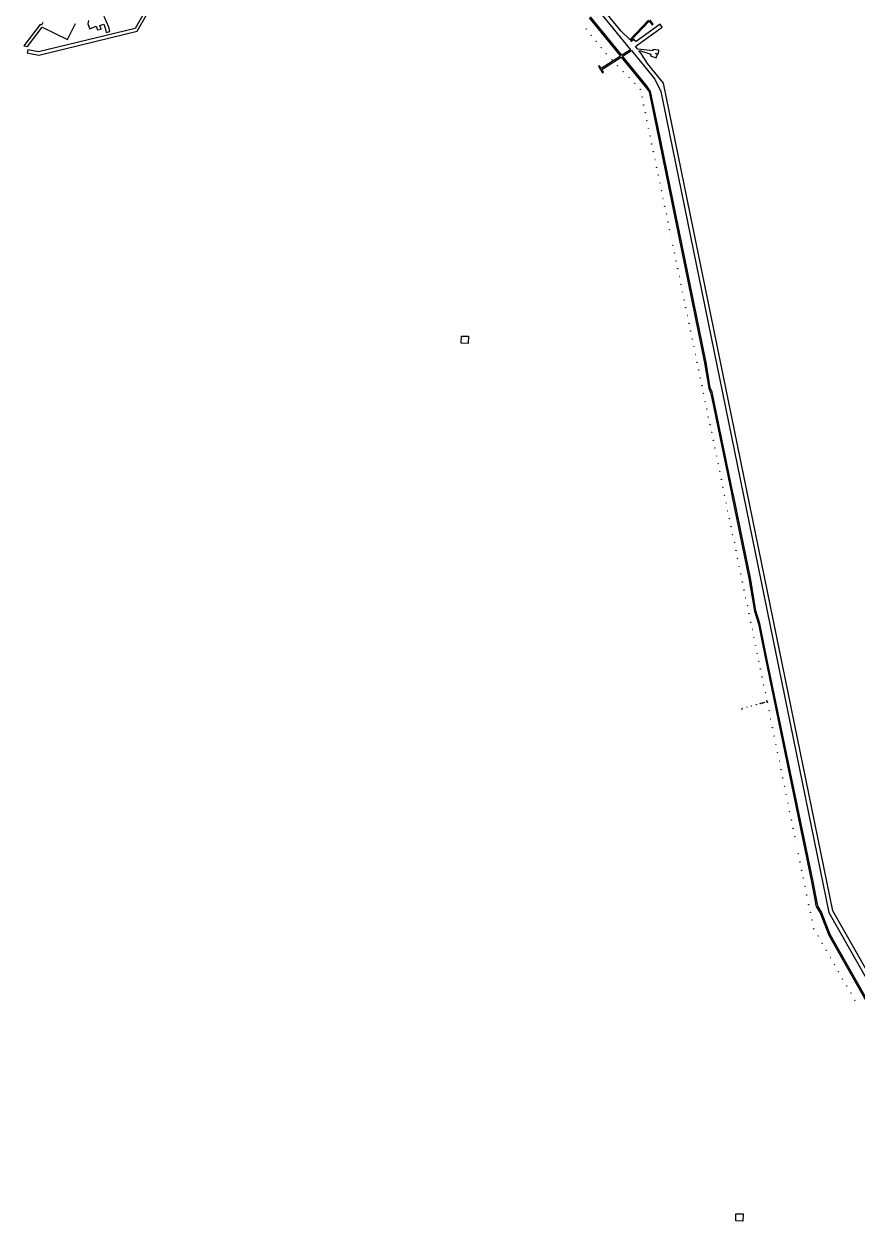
# Model space of a CAD drawing. Header units: millimetres. Extents: x 1 to 68651, y 3 to 69285.
# Drawn here: x 11583 to 18564, y 34101 to 44131 of the extents above; entities that cross this region are included whole.
import ezdxf

# ---------------------------------------------------------------- set-up
doc = ezdxf.new("R2010")
doc.units = ezdxf.units.MM
doc.layers.add('C', color=134, linetype='Continuous')
doc.styles.get("Standard").update_dxf_attribs({"font": 'arial.ttf'})

# ---------------------------------------------------------------- blocks, each defined once
blk = doc.blocks.new('C7727DD5F7ADA41A2889C00CB9CB85E')
at = {"layer": 'C', "linetype": 'Continuous'}
for points in [[(4443736.03, 1614346.41), (4442609.93, 1616328.51), (4441191.22, 1623261.64), (4441056.01, 1623427.38), (4441004.13, 1623509.94), (4440984.36, 1623534.17), (4440998.55, 1623532.73), (4441084.38, 1623506.22), (4441080.35, 1623492.7), (4441129.12, 1623474.44), (4441140.88, 1623505.24), (4441123.58, 1623511.35), (4441147.4, 1623508.94), (4441150.42, 1623538.78), (4441100.68, 1623543.83), (4441099.73, 1623534.53), (4440973.64, 1623547.32), (4440955.39, 1623569.69), (4440969.61, 1623581.24), (4440970.68, 1623579.93), (4441178.41, 1623731.25), (4441160.75, 1623755.5), (4440962.05, 1623610.76), (4440954.85, 1623619.58), (4440952.82, 1623617.93), (4440942.07, 1623629.87), (4440920.89, 1623611.98), (4440915.32, 1623618.81), (4441070.58, 1623781.83), (4441094.46, 1623751.73), (4441102.45, 1623757.72), (4441074.75, 1623792.69)], [(4441064.21, 1623789.64), (4440908.94, 1623626.63), (4440908.06, 1623627.7), (4440834.57, 1623698.8), (4440096.03, 1624604.02)]]:
    blk.add_lwpolyline(points, dxfattribs=at)
at = {"layer": 'C', "flags": 1}
for tag in ['Адрес (местоположение) участка', 'Дата формирования КПТ', 'Тип объекта', 'Тип объекта (текст)', 'Система координат', 'Тип адреса', 'Тип адреса код', 'ОКАТО', 'ОКТМО', 'Кадастровый номер, обозначение, учетный номер объекта', 'Кадастровый номер', 'Район', 'Кадастровый номер квартала', 'Регистрационный номер КПТ', 'Вид объекта недвижимости', 'Вид объекта недвижимости код', 'Площадь', 'Погрешность площади', 'Вид земельного участка', 'Вид земельного участка код', 'Категория земель', 'Категория земель код', 'Вид использования по документу', 'Кадастровая стоимость', 'Номер контура', 'Код ФИАС', 'Код КЛАДР', 'Код региона', 'Регион', 'Полное наименование органа регистрации прав']:
    blk.add_attdef(tag, (0, 0), '', height=0.2, dxfattribs=at)
blk = doc.blocks.new('C40C46959CF384673B2E9F89159651D')
at = {"layer": 'C', "linetype": 'Continuous'}
for points in [[(4435988.42, 1623771.79), (4435977.69, 1623749.57), (4435968.17, 1623754.01), (4435830.71, 1623575.89), (4435859.85, 1623571.06), (4435983.41, 1623731.06), (4435988.03, 1623728.85), (4436196.89, 1623628.41), (4436261.91, 1623763.79)], [(4436372.83, 1623787.4), (4436365.61, 1623758.26), (4436383.07, 1623718.5), (4436435, 1623738.96), (4436448.34, 1623708.48), (4436477.08, 1623715.76), (4436466.11, 1623744.47), (4436499.75, 1623755.47), (4436510.27, 1623724.15), (4436521.25, 1623687.02), (4436550.27, 1623694.43), (4436541.26, 1623731.1), (4436503.28, 1623820.4)], [(4437591.32, 1625166.84), (4436762.58, 1623720.88), (4435954.13, 1623524.14), (4435863.12, 1623541.09), (4435858.86, 1623515.44), (4435954.85, 1623497.56), (4436779.58, 1623698.26), (4437616.95, 1625159.26)], [(4437376.65, 1627878.4), (4440914.47, 1623543.05), (4440841.03, 1623496.1), (4440577.97, 1623817.86)], [(4440568.39, 1623808.99), (4440829.54, 1623488.77), (4440667.82, 1623385.39), (4440653.27, 1623408.15), (4440644.85, 1623402.76), (4440679.32, 1623348.83), (4440687.74, 1623354.22), (4440673.2, 1623376.97), (4440835.9, 1623480.97), (4441036.07, 1623235.53), (4441069.32, 1623188.59), (4441128.11, 1622901.37), (4441533.76, 1620919.5), (4441569.63, 1620707.71), (4441585.06, 1620669.14), (4441594.43, 1620623.87), (4441761.99, 1619814.13), (4441763.22, 1619808.11), (4441906.07, 1619114.92), (4441952.07, 1618838.68), (4441985.01, 1618731.59), (4442038.43, 1618466.32), (4442430.67, 1616570.36), (4442462.81, 1616395.89), (4442476.52, 1616398.4), (4442443.48, 1616572.89), (4442059.88, 1618428.61), (4441997.56, 1618735.18), (4441964.76, 1618841.77), (4441918.92, 1619117.22), (4441862.7, 1619388.43), (4441775.57, 1619813.62), (4441774.4, 1619819.68), (4441597.34, 1620673.57), (4441582.18, 1620711.42), (4441546.63, 1620921.68), (4441143.01, 1622902.13), (4441081.53, 1623193.43), (4441047.44, 1623243.62), (4440847.39, 1623488.31), (4440920.83, 1623535.25), (4441116.46, 1623295.52), (4441168.28, 1623191.53), (4442575.33, 1616315.51), (4443385.07, 1614890.68)], [(4443054.95, 1615301.6), (4442586.78, 1616128.92), (4442514.14, 1616318.33), (4442485.18, 1616364.88), (4442476.71, 1616397.38), (4442463.01, 1616394.87), (4442464.4, 1616387.86), (4442472.98, 1616360.11), (4442502.47, 1616312.47), (4442574.9, 1616123.52), (4443043.18, 1615295.95)]]:
    blk.add_lwpolyline(points, dxfattribs=at)
for points in [[(4440541.41, 1623715.3), (4440542.99, 1623716.57), (4440544.28, 1623715), (4440542.7, 1623713.72)], [(4440584.78, 1623665.02), (4440586.07, 1623663.44), (4440584.49, 1623662.17), (4440583.21, 1623663.74)], [(4440626.57, 1623613.46), (4440627.85, 1623611.88), (4440626.28, 1623610.61), (4440625, 1623612.18)], [(4440668.35, 1623561.91), (4440669.64, 1623560.34), (4440668.07, 1623559.06), (4440666.79, 1623560.64)], [(4440708.56, 1623508.97), (4440710.02, 1623510.37), (4440711.43, 1623508.91), (4440709.96, 1623507.51)], [(4440757.74, 1623460.7), (4440759.15, 1623459.23), (4440757.69, 1623457.83), (4440756.28, 1623459.3)], [(4440805.47, 1623411.02), (4440806.88, 1623409.56), (4440805.41, 1623408.16), (4440804, 1623409.62)], [(4440853.18, 1623361.35), (4440854.58, 1623359.88), (4440853.12, 1623358.48), (4440851.71, 1623359.95)], [(4440899.43, 1623310.27), (4440900.9, 1623311.67), (4440902.3, 1623310.21), (4440900.84, 1623308.81)], [(4440948.62, 1623261.99), (4440950.02, 1623260.53), (4440948.56, 1623259.13), (4440947.15, 1623260.59)], [(4440997.09, 1623212.09), (4440997.49, 1623210.1), (4440995.52, 1623209.69), (4440995.11, 1623211.68)], [(4441010.65, 1623146.75), (4441011.05, 1623144.76), (4441009.08, 1623144.35), (4441008.67, 1623146.34)], [(4441022.24, 1623081.01), (4441024.22, 1623081.42), (4441024.62, 1623079.43), (4441022.65, 1623079.01)], [(4441035.81, 1623015.67), (4441037.79, 1623016.09), (4441038.19, 1623014.1), (4441036.22, 1623013.68)], [(4441051.36, 1622950.75), (4441051.76, 1622948.75), (4441049.79, 1622948.34), (4441049.38, 1622950.33)], [(4441064.92, 1622885.42), (4441065.33, 1622883.42), (4441063.35, 1622883.01), (4441062.94, 1622885)], [(4441078.49, 1622820.07), (4441078.9, 1622818.08), (4441076.92, 1622817.67), (4441076.51, 1622819.66)], [(4441090.08, 1622754.33), (4441092.06, 1622754.73), (4441092.47, 1622752.75), (4441090.49, 1622752.34)], [(4441105.63, 1622689.4), (4441106.04, 1622687.41), (4441104.06, 1622687), (4441103.65, 1622688.99)], [(4441119.2, 1622624.06), (4441119.61, 1622622.07), (4441117.63, 1622621.66), (4441117.22, 1622623.65)], [(4441130.78, 1622558.32), (4441132.76, 1622558.73), (4441133.17, 1622556.74), (4441131.2, 1622556.32)], [(4441144.35, 1622492.98), (4441146.33, 1622493.39), (4441146.74, 1622491.4), (4441144.77, 1622490.98)], [(4441157.92, 1622427.64), (4441159.9, 1622428.06), (4441160.31, 1622426.07), (4441158.34, 1622425.65)], [(4441173.47, 1622362.73), (4441173.88, 1622360.73), (4441171.91, 1622360.32), (4441171.49, 1622362.31)], [(4441185.06, 1622296.97), (4441187.04, 1622297.39), (4441187.44, 1622295.39), (4441185.47, 1622294.98)], [(4441198.63, 1622231.64), (4441200.61, 1622232.05), (4441201.01, 1622230.06), (4441199.04, 1622229.65)], [(4441214.18, 1622166.7), (4441214.58, 1622164.71), (4441212.61, 1622164.3), (4441212.2, 1622166.29)], [(4441227.75, 1622101.37), (4441228.15, 1622099.38), (4441226.18, 1622098.97), (4441225.77, 1622100.96)], [(4441239.33, 1622035.63), (4441241.31, 1622036.04), (4441241.71, 1622034.05), (4441239.74, 1622033.64)], [(4441252.9, 1621970.29), (4441254.88, 1621970.7), (4441255.28, 1621968.71), (4441253.31, 1621968.29)], [(4441268.45, 1621905.37), (4441268.85, 1621903.38), (4441266.88, 1621902.96), (4441266.48, 1621904.95)], [(4441280.05, 1621839.61), (4441282.02, 1621840.03), (4441282.43, 1621838.04), (4441280.45, 1621837.62)], [(4441295.58, 1621774.7), (4441296, 1621772.7), (4441294.01, 1621772.29), (4441293.61, 1621774.28)], [(4441307.18, 1621708.95), (4441309.15, 1621709.37), (4441309.56, 1621707.37), (4441307.58, 1621706.96)], [(4441320.75, 1621643.6), (4441322.72, 1621644.01), (4441323.13, 1621642.02), (4441321.15, 1621641.61)], [(4441334.32, 1621578.27), (4441336.29, 1621578.68), (4441336.7, 1621576.69), (4441334.72, 1621576.28)], [(4441347.88, 1621512.93), (4441349.85, 1621513.34), (4441350.26, 1621511.35), (4441348.28, 1621510.94)], [(4441361.45, 1621447.6), (4441363.42, 1621448.01), (4441363.83, 1621446.02), (4441361.85, 1621445.61)], [(4441376.99, 1621382.68), (4441377.4, 1621380.69), (4441375.42, 1621380.27), (4441375.02, 1621382.27)], [(4441388.59, 1621316.93), (4441390.56, 1621317.34), (4441390.97, 1621315.35), (4441388.99, 1621314.93)], [(4441404.13, 1621252.01), (4441404.54, 1621250.02), (4441402.56, 1621249.6), (4441402.15, 1621251.59)], [(4441417.7, 1621186.68), (4441418.11, 1621184.67), (4441416.13, 1621184.26), (4441415.72, 1621186.25)], [(4439496.42, 1621144.18), (4439556.56, 1621142.27), (4439553.89, 1621082.03), (4439494.39, 1621083.91)], [(4441431.27, 1621121.33), (4441431.68, 1621119.33), (4441429.7, 1621118.92), (4441429.29, 1621120.91)], [(4441444.84, 1621055.99), (4441445.25, 1621054), (4441443.27, 1621053.59), (4441442.86, 1621055.58)], [(4441456.43, 1620990.24), (4441458.41, 1620990.65), (4441458.82, 1620988.66), (4441456.85, 1620988.25)], [(4441469.99, 1620924.91), (4441471.97, 1620925.32), (4441472.38, 1620923.33), (4441470.4, 1620922.92)], [(4441485.54, 1620859.99), (4441485.95, 1620857.99), (4441483.97, 1620857.58), (4441483.56, 1620859.58)], [(4441497.13, 1620794.24), (4441499.11, 1620794.65), (4441499.52, 1620792.66), (4441497.54, 1620792.24)], [(4441512.68, 1620729.32), (4441513.09, 1620727.33), (4441511.11, 1620726.91), (4441510.7, 1620728.91)], [(4441524.27, 1620663.56), (4441526.25, 1620663.98), (4441526.65, 1620661.99), (4441524.67, 1620661.57)], [(4441537.84, 1620598.22), (4441539.82, 1620598.64), (4441540.22, 1620596.65), (4441538.24, 1620596.23)], [(4441551.41, 1620532.89), (4441553.39, 1620533.31), (4441553.79, 1620531.3), (4441551.81, 1620530.89)], [(4441566.96, 1620467.97), (4441567.36, 1620465.97), (4441565.39, 1620465.55), (4441564.98, 1620467.55)], [(4441580.52, 1620402.63), (4441580.92, 1620400.64), (4441578.95, 1620400.23), (4441578.54, 1620402.22)], [(4441594.09, 1620337.29), (4441594.49, 1620335.3), (4441592.52, 1620334.89), (4441592.11, 1620336.88)], [(4441605.69, 1620271.55), (4441607.66, 1620271.96), (4441608.06, 1620269.97), (4441606.09, 1620269.56)], [(4441621.23, 1620206.63), (4441621.64, 1620204.64), (4441619.66, 1620204.23), (4441619.26, 1620206.22)], [(4441632.82, 1620140.88), (4441634.79, 1620141.29), (4441635.2, 1620139.3), (4441633.22, 1620138.88)], [(4441648.36, 1620075.95), (4441648.77, 1620073.96), (4441646.79, 1620073.54), (4441646.39, 1620075.54)], [(4441659.96, 1620010.2), (4441661.93, 1620010.61), (4441662.34, 1620008.62), (4441660.36, 1620008.2)], [(4441673.52, 1619944.84), (4441675.5, 1619945.26), (4441675.92, 1619943.27), (4441673.93, 1619942.85)], [(4441689.04, 1619878.51), (4441689.45, 1619876.51), (4441687.47, 1619876.08), (4441687.05, 1619878.09)], [(4441700.58, 1619811.32), (4441702.57, 1619811.74), (4441702.98, 1619809.74), (4441700.99, 1619809.33)], [(4441715.87, 1619747.05), (4441716.29, 1619745.06), (4441714.3, 1619744.64), (4441713.88, 1619746.64)], [(4441729.49, 1619680.76), (4441729.9, 1619678.77), (4441727.92, 1619678.36), (4441727.5, 1619680.35)], [(4441741.12, 1619614.08), (4441743.1, 1619614.49), (4441743.52, 1619612.5), (4441741.54, 1619612.08)], [(4441756.73, 1619548.21), (4441757.14, 1619546.21), (4441755.17, 1619545.8), (4441754.74, 1619547.79)], [(4441770.34, 1619481.93), (4441770.76, 1619479.94), (4441768.78, 1619479.53), (4441768.36, 1619481.52)], [(4441783.96, 1619415.66), (4441784.37, 1619413.66), (4441782.39, 1619413.25), (4441781.97, 1619415.24)], [(4441797.58, 1619349.37), (4441798, 1619347.38), (4441796.01, 1619346.97), (4441795.6, 1619348.96)], [(4441811.2, 1619283.1), (4441811.61, 1619281.11), (4441809.63, 1619280.69), (4441809.21, 1619282.68)], [(4441824.81, 1619216.81), (4441825.23, 1619214.82), (4441823.25, 1619214.41), (4441822.83, 1619216.4)], [(4441838.44, 1619150.54), (4441838.85, 1619148.55), (4441836.86, 1619148.13), (4441836.45, 1619150.13)], [(4441852.05, 1619084.26), (4441852.47, 1619082.27), (4441850.48, 1619081.86), (4441850.08, 1619083.85)], [(4441865.67, 1619017.98), (4441866.08, 1619015.99), (4441864.1, 1619015.57), (4441863.68, 1619017.57)], [(4441879.29, 1618951.72), (4441879.71, 1618949.72), (4441877.72, 1618949.31), (4441877.31, 1618951.3)], [(4441892.91, 1618885.43), (4441893.32, 1618883.44), (4441891.33, 1618883.03), (4441890.92, 1618885.02)], [(4441906.53, 1618819.16), (4441906.94, 1618817.16), (4441904.95, 1618816.75), (4441904.54, 1618818.74)], [(4441921.32, 1618747.14), (4441921.73, 1618745.15), (4441919.75, 1618744.73), (4441919.34, 1618746.73)], [(4441933.9, 1618686.62), (4441934.31, 1618684.63), (4441932.33, 1618684.22), (4441931.92, 1618686.21)], [(4441945.69, 1618619.97), (4441947.66, 1618620.38), (4441948.07, 1618618.39), (4441946.09, 1618617.97)], [(4441959.45, 1618553.71), (4441961.43, 1618554.12), (4441961.83, 1618552.13), (4441959.86, 1618551.71)], [(4441975.2, 1618487.88), (4441975.6, 1618485.89), (4441973.62, 1618485.47), (4441973.22, 1618487.46)], [(4441989.3, 1618420), (4441989.72, 1618418), (4441987.73, 1618417.59), (4441987.32, 1618419.58)], [(4442000.58, 1618354.94), (4442002.57, 1618355.35), (4442002.98, 1618353.36), (4442001, 1618352.95)], [(4442016.17, 1618289.07), (4442016.58, 1618287.08), (4442014.6, 1618286.66), (4442014.18, 1618288.66)], [(4442029.77, 1618222.79), (4442030.19, 1618220.79), (4442028.21, 1618220.38), (4442027.79, 1618222.37)], [(4442043.38, 1618156.51), (4442043.79, 1618154.52), (4442041.8, 1618154.11), (4442041.39, 1618156.1)], [(4441926.85, 1618046.2), (4441928.81, 1618046.72), (4441929.34, 1618044.77), (4441927.38, 1618044.25)], [(4441965.97, 1618056.84), (4441967.92, 1618057.37), (4441968.47, 1618055.42), (4441966.49, 1618054.9)], [(4442000.13, 1618065.53), (4442006.04, 1618067.82), (4442006.77, 1618065.95), (4442000.87, 1618063.65)], [(4442019.17, 1618072.34), (4442020.6, 1618067.57), (4442015.71, 1618066.17), (4442014.27, 1618070.94)], [(4442030.9, 1618074.97), (4442032.05, 1618072.24), (4442029.2, 1618071.18), (4442028.04, 1618073.91)], [(4442036.32, 1618076.82), (4442038.28, 1618077.34), (4442038.79, 1618075.38), (4442036.84, 1618074.87)], [(4442054.98, 1618089.81), (4442056.96, 1618090.23), (4442057.4, 1618088.25), (4442055.43, 1618087.82)], [(4442058.47, 1618082.64), (4442058.99, 1618080.68), (4442057.03, 1618080.16), (4442056.52, 1618082.12)], [(4442058.1, 1618075.55), (4442060.09, 1618075.96), (4442060.5, 1618073.97), (4442058.51, 1618073.55)], [(4441844.99, 1618015.22), (4441845.75, 1618017.09), (4441847.62, 1618016.35), (4441846.86, 1618014.47)], [(4441850.41, 1618025.4), (4441850.94, 1618023.46), (4441848.98, 1618022.93), (4441848.46, 1618024.88)], [(4441887.66, 1618035.54), (4441889.63, 1618036.07), (4441890.16, 1618034.12), (4441888.2, 1618033.59)], [(4442074.5, 1618005.6), (4442074.91, 1618003.6), (4442072.93, 1618003.19), (4442072.51, 1618005.19)], [(4442088.91, 1617935.22), (4442089.33, 1617933.23), (4442087.34, 1617932.82), (4442086.93, 1617934.81)], [(4442103.32, 1617864.86), (4442103.73, 1617862.86), (4442101.74, 1617862.45), (4442101.33, 1617864.45)], [(4442117.73, 1617794.5), (4442118.15, 1617792.51), (4442116.16, 1617792.09), (4442115.75, 1617794.08)], [(4442132.14, 1617724.14), (4442132.55, 1617722.14), (4442130.56, 1617721.72), (4442130.15, 1617723.73)], [(4442144.56, 1617653.36), (4442146.55, 1617653.77), (4442146.96, 1617651.78), (4442144.98, 1617651.37)], [(4442160.96, 1617583.41), (4442161.38, 1617581.41), (4442159.39, 1617581), (4442158.97, 1617582.99)], [(4442173.38, 1617512.62), (4442175.37, 1617513.04), (4442175.78, 1617511.04), (4442173.79, 1617510.63)], [(4442189.78, 1617442.67), (4442190.2, 1617440.68), (4442188.21, 1617440.26), (4442187.8, 1617442.26)], [(4442204.19, 1617372.31), (4442204.6, 1617370.32), (4442202.61, 1617369.91), (4442202.2, 1617371.9)], [(4442218.6, 1617301.94), (4442219.01, 1617299.95), (4442217.03, 1617299.54), (4442216.61, 1617301.53)], [(4442233.01, 1617231.59), (4442233.42, 1617229.59), (4442231.44, 1617229.18), (4442231.02, 1617231.17)], [(4442247.42, 1617161.21), (4442247.84, 1617159.22), (4442245.85, 1617158.8), (4442245.45, 1617160.79)], [(4442261.83, 1617090.85), (4442262.25, 1617088.85), (4442260.26, 1617088.44), (4442259.85, 1617090.44)], [(4442276.24, 1617020.48), (4442276.65, 1617018.49), (4442274.66, 1617018.08), (4442274.25, 1617020.07)], [(4442290.65, 1616950.13), (4442291.06, 1616948.13), (4442289.08, 1616947.72), (4442288.66, 1616949.71)], [(4442305.07, 1616879.76), (4442305.47, 1616877.76), (4442303.49, 1616877.35), (4442303.07, 1616879.34)], [(4442319.47, 1616809.4), (4442319.89, 1616807.41), (4442317.91, 1616806.99), (4442317.48, 1616808.99)], [(4442331.9, 1616738.61), (4442333.88, 1616739.02), (4442334.3, 1616737.03), (4442332.31, 1616736.62)], [(4442348.3, 1616668.66), (4442348.71, 1616666.67), (4442346.72, 1616666.25), (4442346.31, 1616668.25)], [(4442359.34, 1616604.58), (4442361.33, 1616604.99), (4442361.74, 1616603), (4442359.75, 1616602.59)], [(4442374.03, 1616533.28), (4442376.01, 1616533.69), (4442376.43, 1616531.7), (4442374.44, 1616531.28)], [(4442390.71, 1616462.24), (4442391.12, 1616460.23), (4442389.14, 1616459.82), (4442388.73, 1616461.82)], [(4442407.47, 1616381.53), (4442407.9, 1616379.55), (4442405.92, 1616379.13), (4442405.49, 1616381.11)], [(4442421.2, 1616316.73), (4442421.63, 1616314.75), (4442419.65, 1616314.33), (4442419.23, 1616316.31)], [(4442433, 1616251.37), (4442434.98, 1616251.79), (4442435.4, 1616249.81), (4442433.42, 1616249.39)], [(4442447.82, 1616180.95), (4442451.37, 1616175.71), (4442449.72, 1616174.56), (4442446.19, 1616179.7)], [(4442483.03, 1616116.68), (4442484.78, 1616117.69), (4442485.8, 1616115.93), (4442484.05, 1616114.92)], [(4442519.21, 1616058.05), (4442520.24, 1616056.29), (4442518.49, 1616055.29), (4442517.46, 1616057.05)], [(4442551.9, 1615997.41), (4442553.64, 1615998.42), (4442554.67, 1615996.66), (4442552.92, 1615995.65)], [(4442586.33, 1615937.78), (4442588.07, 1615938.78), (4442589.09, 1615937.02), (4442587.34, 1615936.02)], [(4442622.5, 1615879.15), (4442623.52, 1615877.39), (4442621.77, 1615876.38), (4442620.75, 1615878.14)], [(4442655.19, 1615818.51), (4442656.93, 1615819.51), (4442657.96, 1615817.74), (4442656.2, 1615816.75)], [(4442689.61, 1615758.88), (4442691.36, 1615759.89), (4442692.38, 1615758.12), (4442690.62, 1615757.1)], [(4442725.79, 1615700.24), (4442726.81, 1615698.48), (4442725.06, 1615697.48), (4442724.04, 1615699.24)], [(4442760.22, 1615640.61), (4442761.24, 1615638.85), (4442759.49, 1615637.84), (4442758.47, 1615639.6)], [(4442792.91, 1615579.97), (4442794.66, 1615580.97), (4442795.68, 1615579.21), (4442793.92, 1615578.21)], [(4441796.74, 1613791.11), (4441857.04, 1613789.2), (4441854.39, 1613729.17), (4441794.67, 1613731.19)]]:
    blk.add_lwpolyline(points, close=True, dxfattribs=at)
at = {"layer": 'C', "flags": 1}
for tag in ['Адрес (местоположение) участка', 'Дата формирования КПТ', 'Тип объекта', 'Тип объекта (текст)', 'Система координат', 'Тип адреса', 'Тип адреса код', 'ОКАТО', 'ОКТМО', 'Кадастровый номер, обозначение, учетный номер объекта', 'Кадастровый номер', 'Район', 'Кадастровый номер квартала', 'Регистрационный номер КПТ', 'Вид объекта недвижимости', 'Вид объекта недвижимости код', 'Площадь', 'Погрешность площади', 'Вид земельного участка', 'Вид земельного участка код', 'Категория земель', 'Категория земель код', 'Вид использования по документу', 'Кадастровая стоимость', 'Номер контура', 'Код ФИАС', 'Код КЛАДР', 'Код региона', 'Регион', 'Полное наименование органа регистрации прав']:
    blk.add_attdef(tag, (0, 0), '', height=0.2, dxfattribs=at)

msp = doc.modelspace()

# ---------------------------------------------------------------- block references
at = {"layer": 'C'}
for name in ['C7727DD5F7ADA41A2889C00CB9CB85E', 'C40C46959CF384673B2E9F89159651D']:
    msp.add_blockref(name, (-4424248, -1579628), dxfattribs=at)

doc.saveas('drawing.dxf')
